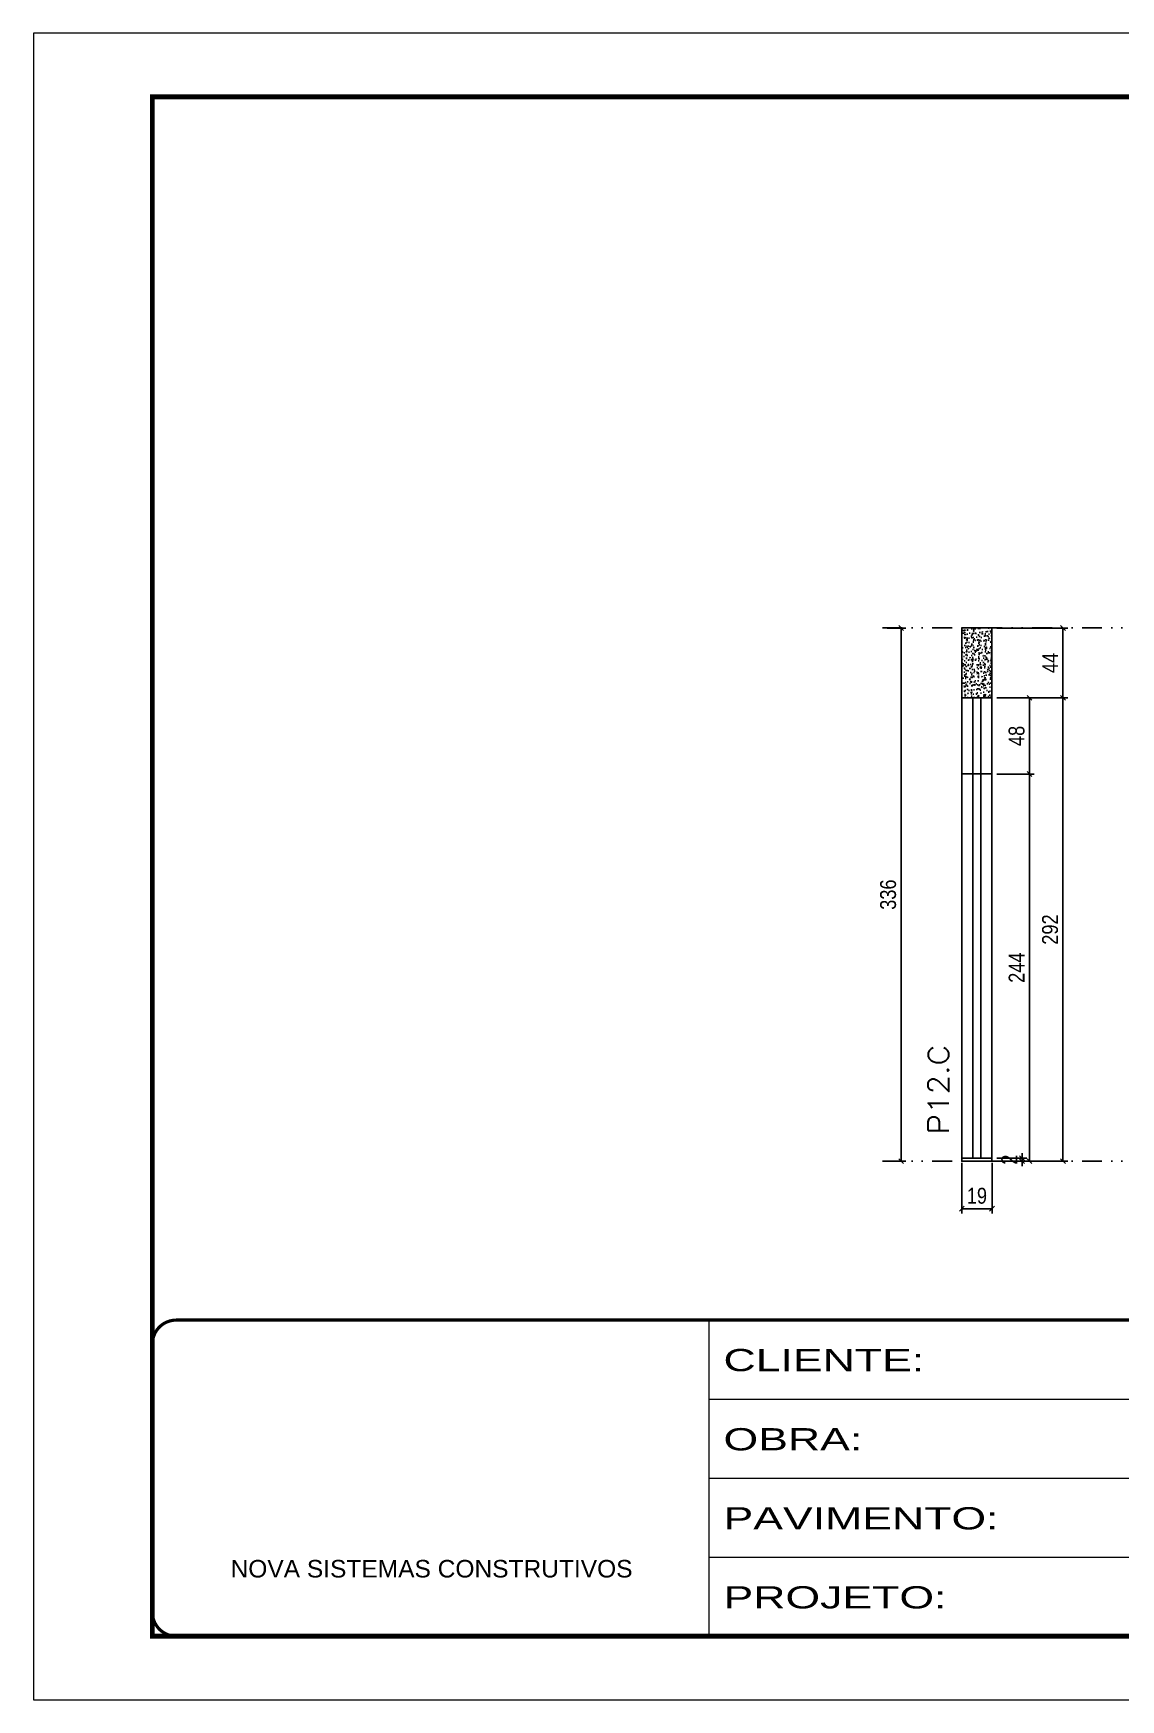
# Model space of a CAD drawing. Header units: millimetres. Extents: x 1945 to 8225, y 304 to 15137.
# Drawn here: x 1945 to 2630, y 8344 to 9394 of the extents above; entities that cross this region are included whole.
import ezdxf

# ---------------------------------------------------------------- set-up
doc = ezdxf.new("R2010")
doc.units = ezdxf.units.MM
for name, pattern in [('CONTINUO', [0]), ('DASHED', [0.75, 0.5, -0.25]), ('DIVIDE2', [0.625, 0.25, -0.125, 0, -0.125, 0, -0.125])]:
    doc.linetypes.add(name, pattern=pattern)
for name, color, linetype in [('COTA', 241, 'Continuous'), ('Nível', 160, 'Continuous'), ('Painéis', 200, 'Continuous'), ('SARR_2.2x7', 40, 'Continuous')]:
    doc.layers.add(name, color=color, linetype=linetype)
for name, color, linetype, lineweight in [('Folhas', 255, 'Continuous', 9), ('SARRAFO DE PRESSAO', 251, 'DASHED', 9), ('Texto Seção', 7, 'Continuous', 15)]:
    doc.layers.add(name, color=color, linetype=linetype, lineweight=lineweight)
doc.styles.add('ARIAL', font='arial.ttf')
doc.styles.add('COTA TECNICA', font='techl___.ttf', dxfattribs={"height": 10})
doc.styles.add('COTA TECNICA-50', font='techl___.ttf', dxfattribs={"height": 10})
doc.styles.add('REGUA-120', font='ROMANS.shx', dxfattribs={"height": 15})
doc.styles.add('Tecnologia', font='')
doc.styles.get('Tecnologia').set_extended_font_data('Forgotten Futurist')
doc.dimstyles.new('COTA PAINEL-50', dxfattribs={"dimtxt": 10, "dimasz": 3, "dimexe": 3, "dimexo": 3, "dimgap": 3, "dimtad": 1, "dimdec": 1, "dimzin": 12, "dimdsep": 46, "dimtxsty": 'COTA TECNICA-50', "dimblk1": 'OBLIQUE', "dimblk2": 'OBLIQUE', "dimsah": 1, "dimcen": 0.9, "dimclrd": 4, "dimclre": 4, "dimclrt": 240, "dimadec": 1, "dimazin": 3, "dimtfac": 1, "dimtdec": 1, "dimtmove": 0, "dimatfit": 3, "dimfxl": 1, "dimtolj": 1, "dimtzin": 12, "dimarcsym": 0})
doc.dimstyles.new('PAINEL', dxfattribs={"dimtxt": 10, "dimasz": 3, "dimexe": 3, "dimexo": 3, "dimgap": 3, "dimtad": 1, "dimdec": 1, "dimzin": 12, "dimdsep": 46, "dimtxsty": 'COTA TECNICA', "dimblk1": 'OBLIQUE', "dimblk2": 'OBLIQUE', "dimsah": 1, "dimcen": 0.9, "dimclrd": 4, "dimclre": 4, "dimclrt": 240, "dimadec": 1, "dimazin": 3, "dimtfac": 1, "dimtdec": 1, "dimtmove": 0, "dimatfit": 3, "dimfxl": 1, "dimtolj": 1, "dimtzin": 12, "dimarcsym": 0})

# ---------------------------------------------------------------- blocks, each defined once
blk = doc.blocks.new('9999999999')
at = {"color": 30, "linetype": 'CONTINUO'}
for p, q in [((98564.6, 34230.2), (98564.6, 34429.4)), ((98564.6, 34379.6), (99584, 34379.6)), ((98564.6, 34329.8), (99488, 34329.8)), ((98564.6, 34280), (99488, 34280))]:
    blk.add_line(p, q, dxfattribs=at)
at = {"color": 30, "linetype": 'CONTINUO', "const_width": 2}
blk.add_lwpolyline([(99584, 34230.2), (99584, 34414.4, 0.414214), (99569, 34429.4), (98229, 34429.4, 0.414214), (98214, 34414.4), (98214, 34245.2, 0.414214), (98229, 34230.2), (99584, 34230.2)], format="xyb", dxfattribs=at)
at = {"layer": 'Folhas'}
blk.add_lwpolyline([(98139, 34190.2), (99624, 34190.2), (99624, 35240.2), (98139, 35240.2)], close=True, dxfattribs=at)
at = {"layer": 'Folhas', "color": 30, "const_width": 3}
blk.add_lwpolyline([(98214, 34230.2), (99584, 34230.2), (99584, 35200.2), (98214, 35200.2)], close=True, dxfattribs=at)
at = {"color": 7, "linetype": 'Continuous', "ltscale": 5, "style": 'ARIAL'}
blk.add_text('NOVA SISTEMAS CONSTRUTIVOS', height=11.059, dxfattribs=at).set_placement((98263.2, 34267.2))
at = {"layer": 'Folhas', "color": 7, "style": 'Tecnologia', "width": 1.5}
for s, p in [('CLIENTE:', (98573.7, 34397.2)), ('OBRA:', (98573.7, 34347.3)), ('PAVIMENTO:', (98573.7, 34297.5)), ('PROJETO:', (98573.7, 34247.7))]:
    blk.add_text(s, height=14, dxfattribs=at).set_placement(p)
blk = doc.blocks.new('_Oblique')
at = {"color": 0, "linetype": 'ByBlock', "lineweight": -2}
blk.add_line((-0.5, -0.5), (0.5, 0.5), dxfattribs=at)
blk = doc.blocks.new('*D885')
at = {"layer": 'COTA', "color": 4, "lineweight": -2, "transparency": 16777216}
for p, q in [((2482.7, 9019.5), (2494.5, 9019.5)), ((2491.5, 8683.5), (2491.5, 9019.5)), ((2482.7, 8683.5), (2494.5, 8683.5))]:
    blk.add_line(p, q, dxfattribs=at)
at = {"layer": 'Defpoints', "color": 0, "transparency": 16777216}
for p in [(2479.7, 9019.5), (2491.5, 9019.5), (2479.7, 8683.5)]:
    blk.add_point(p, dxfattribs=at)
at = {"layer": 'COTA', "color": 4, "lineweight": -2, "transparency": 16777216, "xscale": 3, "yscale": 3, "zscale": 3}
for p, rotation in [((2491.5, 9019.5), 90), ((2491.5, 8683.5), 270)]:
    blk.add_blockref('_Oblique', p, dxfattribs=dict(at, rotation=rotation))
at = {"layer": 'COTA', "color": 240, "transparency": 16777216, "insert": (2483.3, 8851.5), "char_height": 10, "attachment_point": 5, "rotation": 90, "style": 'COTA TECNICA-50'}
blk.add_mtext('\\A1;336', dxfattribs=at)
blk = doc.blocks.new('*D896')
at = {"layer": 'COTA', "color": 4, "lineweight": -2, "transparency": 16777216}
for p, q in [((2529.7, 8682.5), (2529.7, 8650.6)), ((2548.7, 8682.5), (2548.7, 8650.6)), ((2529.7, 8653.6), (2548.7, 8653.6))]:
    blk.add_line(p, q, dxfattribs=at)
at = {"layer": 'Defpoints', "color": 0, "transparency": 16777216}
for p in [(2529.7, 8685.5), (2548.7, 8685.5), (2548.7, 8653.6)]:
    blk.add_point(p, dxfattribs=at)
at = {"layer": 'COTA', "color": 4, "lineweight": -2, "transparency": 16777216, "xscale": 3, "yscale": 3, "zscale": 3, "rotation": 180}
blk.add_blockref('_Oblique', (2529.7, 8653.6), dxfattribs=at)
at = {"layer": 'COTA', "color": 4, "lineweight": -2, "transparency": 16777216, "xscale": 3, "yscale": 3, "zscale": 3}
blk.add_blockref('_Oblique', (2548.7, 8653.6), dxfattribs=at)
at = {"layer": 'COTA', "color": 240, "transparency": 16777216, "insert": (2539.2, 8661.7), "char_height": 10, "attachment_point": 5, "style": 'COTA TECNICA'}
blk.add_mtext('\\A1;19', dxfattribs=at)
blk = doc.blocks.new('*D897')
at = {"layer": 'COTA', "color": 4, "lineweight": -2, "transparency": 16777216}
for p, q in [((2551.7, 8685.5), (2570.6, 8685.5)), ((2551.7, 8683.5), (2570.6, 8683.5)), ((2567.6, 8685.5), (2567.6, 8688.5)), ((2567.6, 8683.5), (2567.6, 8685.5)), ((2567.6, 8683.5), (2567.6, 8680.5))]:
    blk.add_line(p, q, dxfattribs=at)
at = {"layer": 'Defpoints', "color": 0, "transparency": 16777216}
for p in [(2548.7, 8685.5), (2548.7, 8683.5), (2567.6, 8685.5)]:
    blk.add_point(p, dxfattribs=at)
at = {"layer": 'COTA', "color": 4, "lineweight": -2, "transparency": 16777216, "xscale": 3, "yscale": 3, "zscale": 3}
for p, rotation in [((2567.6, 8685.5), 270), ((2567.6, 8683.5), 90)]:
    blk.add_blockref('_Oblique', p, dxfattribs=dict(at, rotation=rotation))
at = {"layer": 'COTA', "color": 240, "transparency": 16777216, "insert": (2559.6, 8684.5), "char_height": 10, "attachment_point": 5, "rotation": 90, "style": 'COTA TECNICA-50'}
blk.add_mtext('\\A1;2', dxfattribs=at)
blk = doc.blocks.new('*D898')
at = {"layer": 'COTA', "color": 4, "linetype": 'ByBlock', "lineweight": -2, "transparency": 16777216}
for p, q in [((2551.7, 8975.5), (2575.3, 8975.5)), ((2572.3, 8927.5), (2572.3, 8975.5)), ((2551.7, 8927.5), (2575.3, 8927.5))]:
    blk.add_line(p, q, dxfattribs=at)
at = {"layer": 'Defpoints', "color": 0, "linetype": 'ByBlock', "transparency": 16777216}
for p in [(2548.7, 8975.5), (2572.3, 8975.5), (2548.7, 8927.5)]:
    blk.add_point(p, dxfattribs=at)
at = {"layer": 'COTA', "color": 4, "linetype": 'ByBlock', "lineweight": -2, "transparency": 16777216, "xscale": 3, "yscale": 3, "zscale": 3}
for p, rotation in [((2572.3, 8975.5), 90), ((2572.3, 8927.5), 270)]:
    blk.add_blockref('_Oblique', p, dxfattribs=dict(at, rotation=rotation))
at = {"layer": 'COTA', "color": 240, "linetype": 'ByBlock', "transparency": 16777216, "insert": (2564.2, 8951.5), "char_height": 10, "attachment_point": 5, "rotation": 90, "style": 'COTA TECNICA'}
blk.add_mtext('\\A1;48', dxfattribs=at)
blk = doc.blocks.new('*D899')
at = {"layer": 'COTA', "color": 4, "lineweight": -2, "transparency": 16777216}
for p, q in [((2551.7, 8927.5), (2575.3, 8927.5)), ((2572.3, 8683.5), (2572.3, 8927.5)), ((2551.7, 8683.5), (2575.3, 8683.5))]:
    blk.add_line(p, q, dxfattribs=at)
at = {"layer": 'Defpoints', "color": 0, "transparency": 16777216}
for p in [(2548.7, 8927.5), (2572.3, 8927.5), (2548.7, 8683.5)]:
    blk.add_point(p, dxfattribs=at)
at = {"layer": 'COTA', "color": 4, "lineweight": -2, "transparency": 16777216, "xscale": 3, "yscale": 3, "zscale": 3}
for p, rotation in [((2572.3, 8927.5), 90), ((2572.3, 8683.5), 270)]:
    blk.add_blockref('_Oblique', p, dxfattribs=dict(at, rotation=rotation))
at = {"layer": 'COTA', "color": 240, "transparency": 16777216, "insert": (2564.2, 8805.5), "char_height": 10, "attachment_point": 5, "rotation": 90, "style": 'COTA TECNICA'}
blk.add_mtext('\\A1;244', dxfattribs=at)
blk = doc.blocks.new('*D1611')
at = {"layer": 'COTA', "color": 4, "lineweight": -2, "transparency": 16777216}
for p, q in [((2551.7, 9019.5), (2596.4, 9019.5)), ((2593.4, 9019.5), (2593.4, 8975.5)), ((2551.7, 8975.5), (2596.4, 8975.5))]:
    blk.add_line(p, q, dxfattribs=at)
at = {"layer": 'Defpoints', "color": 0, "transparency": 16777216}
for p in [(2548.7, 9019.5), (2548.7, 8975.5), (2593.4, 8975.5)]:
    blk.add_point(p, dxfattribs=at)
at = {"layer": 'COTA', "color": 4, "lineweight": -2, "transparency": 16777216, "xscale": 3, "yscale": 3, "zscale": 3}
for p, rotation in [((2593.4, 9019.5), 90), ((2593.4, 8975.5), 270)]:
    blk.add_blockref('_Oblique', p, dxfattribs=dict(at, rotation=rotation))
at = {"layer": 'COTA', "color": 240, "transparency": 16777216, "insert": (2585.3, 8997.5), "char_height": 10, "attachment_point": 5, "rotation": 90, "style": 'COTA TECNICA'}
blk.add_mtext('\\A1;44', dxfattribs=at)
blk = doc.blocks.new('*D1612')
at = {"layer": 'COTA', "color": 4, "lineweight": -2, "transparency": 16777216}
for p, q in [((2551.7, 8975.5), (2596.4, 8975.5)), ((2593.4, 8975.5), (2593.4, 8683.5)), ((2551.7, 8683.5), (2596.4, 8683.5))]:
    blk.add_line(p, q, dxfattribs=at)
at = {"layer": 'Defpoints', "color": 0, "transparency": 16777216}
for p in [(2548.7, 8975.5), (2548.7, 8683.5), (2593.4, 8683.5)]:
    blk.add_point(p, dxfattribs=at)
at = {"layer": 'COTA', "color": 4, "lineweight": -2, "transparency": 16777216, "xscale": 3, "yscale": 3, "zscale": 3}
for p, rotation in [((2593.4, 8975.5), 90), ((2593.4, 8683.5), 270)]:
    blk.add_blockref('_Oblique', p, dxfattribs=dict(at, rotation=rotation))
at = {"layer": 'COTA', "color": 240, "transparency": 16777216, "insert": (2585.3, 8829.5), "char_height": 10, "attachment_point": 5, "rotation": 90, "style": 'COTA TECNICA'}
blk.add_mtext('\\A1;292', dxfattribs=at)

msp = doc.modelspace()

# ---------------------------------------------------------------- hatches: boundary and pattern name
at = {"layer": 'COTA', "linetype": 'ByBlock'}
h = msp.add_hatch(dxfattribs=at)
h.set_pattern_fill('AR-CONC', color=256, scale=0.03)
h.set_pattern_definition([(50, (-14630.034, 3521.0815), (5.4655401, -0.4781726), [0.5715, -6.2865]), (355, (-14630.034, 3521.0815), (-1.0573026, 5.7317054), [0.4572, -5.0292175]), (100.451445, (-14629.5787, 3521.0417), (4.4082374, 5.2535326), [0.4857003, -5.3427073]), (46.1842, (-14630.034, 3522.6055), (8.1323712, -1.2612698), [0.85725, -9.42975]), (96.63556, (-14629.3564, 3522.5004), (7.122124, 7.4227837), [0.7285507, -8.0140682]), (351.18415, (-14630.034, 3522.6055), (7.122124, 7.4227837), [0.685799, -7.543792]), (21, (-14629.272, 3522.2245), (4.5484317, -3.067956), [0.5715, -6.2865]), (326, (-14629.272, 3522.2245), (1.8540609, 5.525639), [0.4572, -5.0292]), (71.451445, (-14628.893, 3521.969), (6.4024926, 2.457683), [0.4857003, -5.3426981]), (37.5, (-14630.0341, 3521.0815), (0.0926581, 2.53665117), [0, -4.96824, 0, -5.1054, 0, -5.04825]), (7.5, (-14630.034, 3521.0815), (2.00458988, 3.00541724), [0, -2.91084, 0, -4.85394, 0, -1.92405]), (327.5, (-14631.7334, 3521.0815), (4.06771786, -0.17186232), [0, -1.905, 0, -5.9436, 0, -7.8867]), (317.5, (-14632.4954, 3521.0815), (4.44387544, 0.7627947), [0, -2.4765, 0, -3.94716, 0, -5.6007])])
h.paths.add_polyline_path([(2529.69, 8975.52), (2548.69, 8975.52), (2548.69, 9019.52), (2529.69, 9019.52)])

# ---------------------------------------------------------------- linework, layer by layer
msp.add_lwpolyline([(2548.69, 8975.52), (2548.69, 9019.52), (2529.69, 9019.52), (2529.69, 8975.52)], dxfattribs=at)
at = {"layer": 'Nível', "color": 4, "linetype": 'DIVIDE2', "ltscale": 50}
for p, q in [((2479.65, 9019.52), (3389.86, 9019.52)), ((2479.65, 8683.52), (3389.86, 8683.52))]:
    msp.add_line(p, q, dxfattribs=at)
at = {"layer": 'Painéis'}
for p, q in [((2529.69, 8975.52), (2529.69, 8685.52)), ((2548.69, 8975.52), (2529.69, 8975.52)), ((2548.69, 8685.52), (2548.69, 8975.52)), ((2548.69, 8975.52), (2548.69, 8685.52)), ((2529.69, 8927.52), (2548.69, 8927.52)), ((2548.69, 8927.52), (2529.69, 8927.52)), ((2529.69, 8685.52), (2548.69, 8685.52))]:
    msp.add_line(p, q, dxfattribs=at)
msp.add_lwpolyline([(2529.69, 8685.52), (2548.69, 8685.52), (2548.69, 8683.52), (2529.69, 8683.52)], close=True, dxfattribs=at)
at = {"layer": 'SARR_2.2x7'}
for p, q in [((2536.69, 8975.52), (2536.69, 8685.52)), ((2541.69, 8975.52), (2541.69, 8685.52)), ((2536.69, 8927.52), (2536.69, 8927.52)), ((2536.69, 8927.52), (2536.69, 8927.52)), ((2541.69, 8927.52), (2541.69, 8927.52)), ((2541.69, 8927.52), (2541.69, 8927.52))]:
    msp.add_line(p, q, dxfattribs=at)

# ---------------------------------------------------------------- block references
at = {"layer": 'SARRAFO DE PRESSAO', "color": 6, "linetype": 'ByBlock'}
msp.add_blockref('9999999999', (-96194.12, -25845.97), dxfattribs=at)

# ---------------------------------------------------------------- texts
at = {"layer": 'Texto Seção', "style": 'REGUA-120', "width": 1.1}
msp.add_text('P12.C', height=13, rotation=90, dxfattribs=at).set_placement((2521.54, 8700.42))

# ---------------------------------------------------------------- dimensions: what is measured, and where the dimension line sits
at = {"layer": 'COTA'}
for base, p1, p2, dimstyle, picture, middle in [((2491.5, 9019.52), (2479.65, 8683.52), (2479.65, 9019.52), 'COTA PAINEL-50', '*D885', (2483.28, 8851.52)), ((2593.38, 8975.52), (2548.69, 9019.52), (2548.69, 8975.52), 'PAINEL', '*D1611', (2585.31, 8997.52)), ((2593.38, 8683.52), (2548.69, 8975.52), (2548.69, 8683.52), 'PAINEL', '*D1612', (2585.29, 8829.52)), ((2572.32, 8927.52), (2548.69, 8683.52), (2548.69, 8927.52), 'PAINEL', '*D899', (2564.25, 8805.52))]:
    dim = msp.add_linear_dim(base=base, p1=p1, p2=p2, angle=90, dimstyle=dimstyle, dxfattribs=at)
    dim.commit()
    dim.dimension.update_dxf_attribs({"geometry": picture, "text_midpoint": middle})
at = {"layer": 'COTA', "linetype": 'ByBlock'}
dim = msp.add_linear_dim(base=(2572.32, 8975.52), p1=(2548.69, 8927.52), p2=(2548.69, 8975.52), angle=90, dimstyle='PAINEL', dxfattribs=at)
dim.commit()
dim.dimension.update_dxf_attribs({"geometry": '*D898', "text_midpoint": (2564.23, 8951.52)})
at = {"layer": 'COTA'}
dim = msp.add_linear_dim(base=(2548.69, 8653.62), p1=(2529.69, 8685.52), p2=(2548.69, 8685.52), dimstyle='PAINEL', override={"dimarcsym": 2}, dxfattribs=at)
dim.commit()
dim.dimension.update_dxf_attribs({"geometry": '*D896', "text_midpoint": (2539.19, 8661.71)})
dim = msp.add_linear_dim(base=(2567.6, 8685.52), p1=(2548.69, 8683.52), p2=(2548.69, 8685.52), angle=90, dimstyle='COTA PAINEL-50', dxfattribs=at)
dim.commit()
dim.dimension.update_dxf_attribs({"geometry": '*D897', "text_midpoint": (2567.6, 8684.52), "dimtype": 160})

doc.saveas('drawing.dxf')
